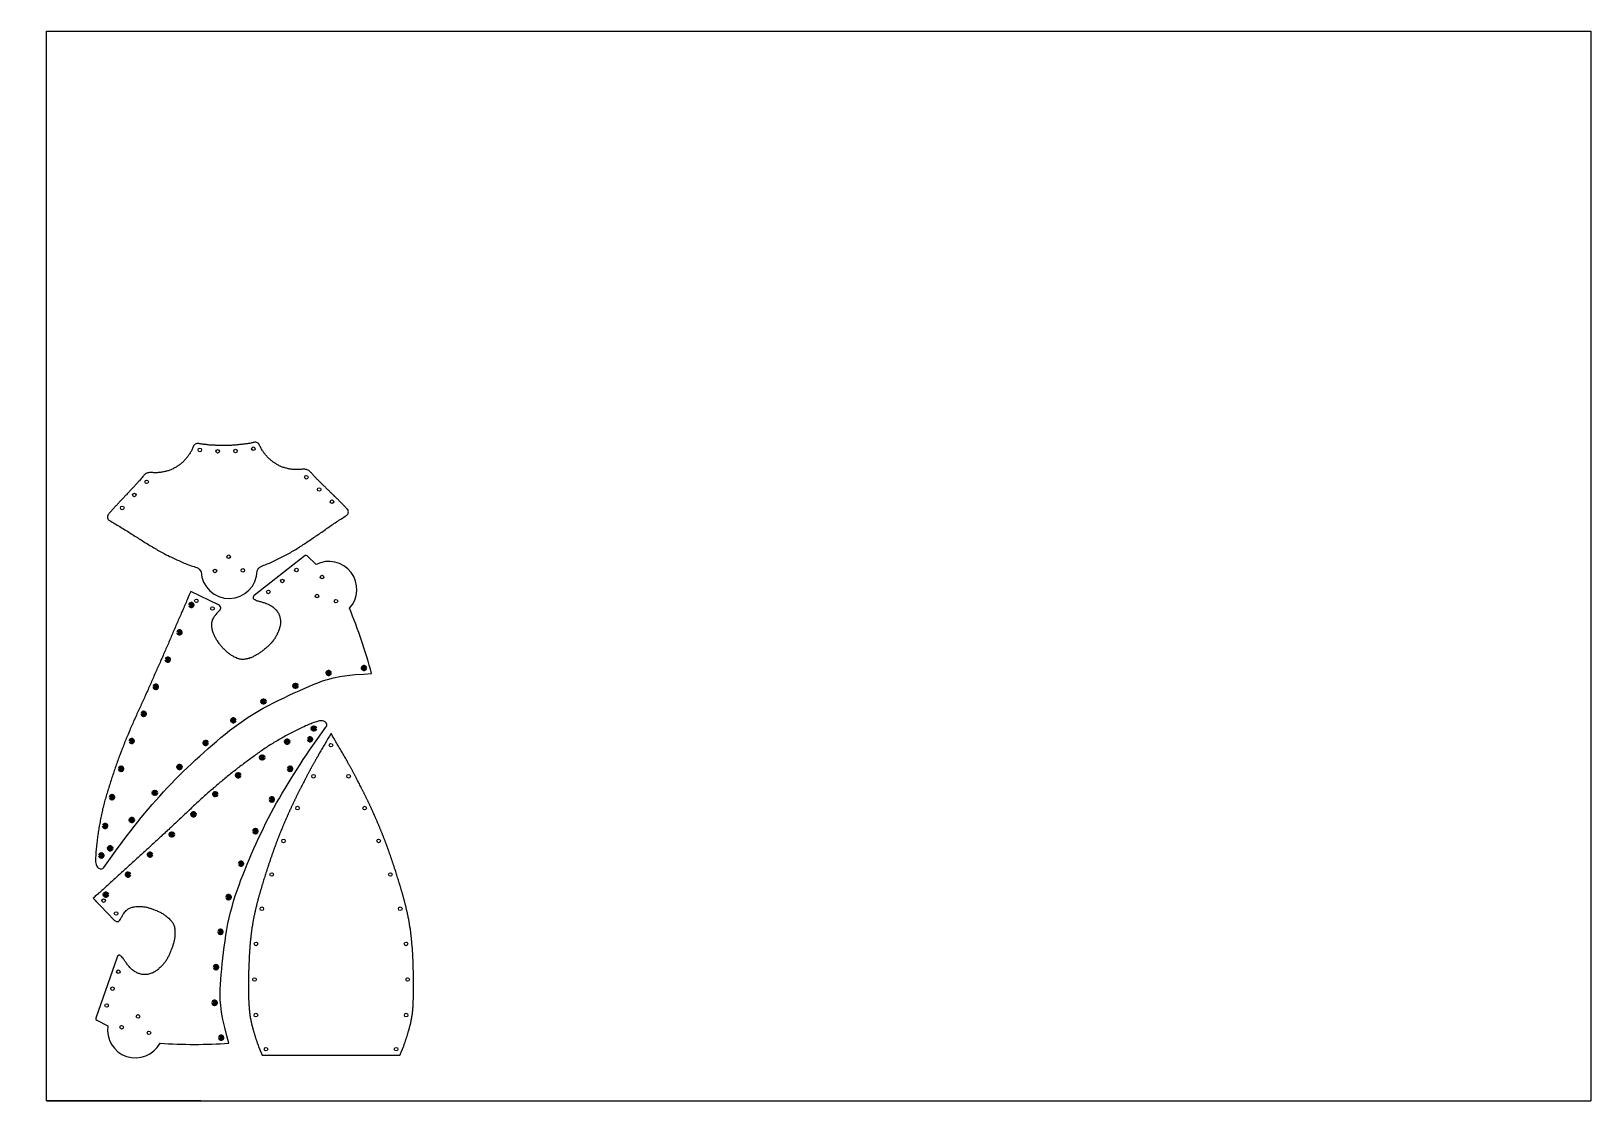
# Model space of a CAD drawing. Header units: millimetres. Extents: x -13 to 1300, y 0 to 900.
import ezdxf

# ---------------------------------------------------------------- set-up
doc = ezdxf.new("R2010")
doc.units = ezdxf.units.MM
doc.header["$MEASUREMENT"] = 0
doc.layers.add('Asphalt line', color=7, linetype='Continuous', lineweight=60)
doc.layers.add('Limits', color=82, linetype='Continuous')

# ---------------------------------------------------------------- blocks, each defined once
blk = doc.blocks.new('*U89')
at = {"layer": 'Asphalt line'}
blk.add_circle((0, 0), 1.5, dxfattribs=at)
blk = doc.blocks.new('*U90')
at = {"color": 0, "linetype": 'ByBlock', "lineweight": -2, "transparency": 16777216}
for p, rotation in [((18152.6, 16266.9), 125.0890754685372), ((18169.3, 16242), 122.4878010104123), ((18184.7, 16216.3), 119.3926457649304), ((18198.5, 16189.6), 115.3225944649334), ((18210.6, 16162.2), 112.3515465901946), ((18221.1, 16134.1), 107.4632557853854), ((18227.9, 16104.9), 99.52896095275729), ((18231.7, 16075.1), 95.27111535672375), ((18232.9, 16045.2), 85.59557755168287), ((18227.3, 16015.8), 75.27021403216519)]:
    blk.add_blockref('*U89', p, dxfattribs=dict(at, rotation=rotation))
blk = doc.blocks.new('*U91')
at = {"layer": 'Asphalt line'}
blk.add_circle((0, 0), 1.5, dxfattribs=at)
blk = doc.blocks.new('*U92')
at = {"color": 0, "linetype": 'ByBlock', "lineweight": -2, "transparency": 16777216}
for p, rotation in [((18152.6, 16266.9), 125.0890754685372), ((18169.3, 16242), 122.4878010104123), ((18184.7, 16216.3), 119.3926457649304), ((18198.5, 16189.6), 115.3225944649334), ((18210.6, 16162.2), 112.3515465901946), ((18221.1, 16134.1), 107.4632557853854), ((18227.9, 16104.9), 99.52896095275729), ((18231.7, 16075.1), 95.27111535672375), ((18232.9, 16045.2), 85.59557755168287), ((18227.3, 16015.8), 75.27021403216519)]:
    blk.add_blockref('*U91', p, dxfattribs=dict(at, rotation=rotation))
blk = doc.blocks.new('*U93')
at = {"layer": 'Asphalt line'}
blk.add_circle((10, 0), 1.5, dxfattribs=at)
blk = doc.blocks.new('*U94')
at = {"color": 0, "linetype": 'ByBlock', "lineweight": -2, "transparency": 16777216}
for p, rotation in [((18012.3, 16259.8), 30.74563605227971), ((18034.4, 16271.6), 25.65217659038145), ((17991.8, 16245.6), 36.53078466352862), ((17972, 16230.3), 39.4520793077395), ((17953, 16214), 41.98599230359968), ((17934.8, 16196.9), 43.37548425488295), ((17916.4, 16180), 42.52346272460711), ((17898, 16163.1), 42.27126068787618), ((17879.5, 16146.3), 42.45308691379032), ((17860.9, 16129.5), 42.04676851832901)]:
    blk.add_blockref('*U93', p, dxfattribs=dict(at, rotation=rotation))
blk = doc.blocks.new('*U95')
at = {"layer": 'Asphalt line'}
blk.add_circle((10, 0), 1.5, dxfattribs=at)
blk = doc.blocks.new('*U96')
at = {"color": 0, "linetype": 'ByBlock', "lineweight": -2, "transparency": 16777216}
for p, rotation in [((18012.3, 16259.8), 30.74563605227971), ((18034.4, 16271.6), 25.65217659038145), ((17991.8, 16245.6), 36.53078466352862), ((17972, 16230.3), 39.4520793077395), ((17953, 16214), 41.98599230359968), ((17934.8, 16196.9), 43.37548425488295), ((17916.4, 16180), 42.52346272460711), ((17898, 16163.1), 42.27126068787618), ((17879.5, 16146.3), 42.45308691379032), ((17860.9, 16129.5), 42.04676851832901)]:
    blk.add_blockref('*U95', p, dxfattribs=dict(at, rotation=rotation))

msp = doc.modelspace()

# ---------------------------------------------------------------- linework, layer by layer
for p, q in [((0, 0), (0, 900)), ((0, 900), (1300, 900)), ((1300, 900), (1300, 0)), ((39.2, 170.4), (42.7, 166.8)), ((181.5, 38.4), (187, 38.4)), ((0, 0), (1300, 0))]:
    msp.add_line(p, q)
for points in [[(177.4, 446), (178, 447.1), (178.7, 448.2), (179.6, 449.1), (180.7, 449.7), (181.8, 450.2), (183, 450.7), (184.1, 451.1), (185.3, 451.6), (186.5, 452), (187.7, 452.4), (188.8, 452.9), (189.9, 453.5), (191.1, 454), (192.2, 454.6), (193.3, 455.1), (194.4, 455.7), (195.5, 456.3), (196.7, 456.8), (197.8, 457.4), (198.9, 457.9), (200, 458.5), (201.1, 459.1), (202.3, 459.6), (203.4, 460.2), (204.5, 460.8), (205.6, 461.4), (206.6, 462.1), (207.7, 462.7), (208.8, 463.3), (209.9, 464), (210.9, 464.6), (212, 465.3), (213.1, 466), (214.1, 466.6), (215.2, 467.3), (216.2, 468), (217.3, 468.7), (218.3, 469.4), (219.3, 470.1), (220.4, 470.8), (221.4, 471.5), (222.5, 472.2), (223.5, 472.9), (224.5, 473.6), (225.6, 474.3), (226.6, 475), (227.6, 475.8), (228.6, 476.5), (229.7, 477.2), (230.7, 477.9), (231.7, 478.6), (232.8, 479.3), (233.8, 480), (234.8, 480.8), (235.8, 481.5), (236.9, 482.2), (237.9, 482.9), (238.9, 483.6), (240, 484.3), (241, 485), (242, 485.7), (243.1, 486.4), (244.1, 487.1), (245.2, 487.8), (246.2, 488.5), (247.3, 489.2), (248.3, 489.8), (249.4, 490.5), (250.4, 491.2), (251.5, 491.9), (252.5, 492.6), (253.1, 493), (253.6, 493.6), (253.9, 494.2), (254.1, 494.9), (254.2, 495.7), (254.1, 496.4), (253.9, 497.1), (253.4, 497.7), (252.9, 498.2), (252.4, 498.8), (251.9, 499.3), (251.4, 499.9), (250.9, 500.4), (250.4, 500.9), (249.9, 501.5), (249.3, 502), (248.8, 502.5), (248.3, 503), (247.8, 503.5), (247.3, 504.1), (246.7, 504.6), (246.2, 505.1), (245.7, 505.6), (245.2, 506.1), (244.7, 506.6), (244.1, 507.1), (243.6, 507.6), (243.1, 508.1), (242.6, 508.6), (242.1, 509.2), (241.5, 509.7), (241, 510.2), (240.5, 510.7), (240, 511.2), (239.5, 511.7), (238.9, 512.2), (238.4, 512.7), (237.9, 513.2), (237.4, 513.7), (236.8, 514.2), (236.3, 514.7), (235.8, 515.2), (235.3, 515.8), (234.8, 516.3), (234.2, 516.8), (233.7, 517.3), (233.2, 517.8), (232.7, 518.3), (232.2, 518.8), (231.6, 519.4), (231.1, 519.9), (230.6, 520.4), (230.1, 520.9), (229.5, 521.4), (229, 521.9), (228.5, 522.4), (228, 522.9), (227.5, 523.4), (226.9, 524), (226.4, 524.5), (225.9, 525), (225.4, 525.5), (224.9, 526.1), (224.4, 526.6), (223.9, 527.2), (223.5, 527.7), (223, 528.3), (222.5, 528.8), (221.9, 529.3), (221.4, 529.8), (220.8, 530.3), (220.2, 530.6), (219.5, 530.9), (218.8, 531.2), (218.1, 531.3), (217.4, 531.4), (216.6, 531.4), (215.9, 531.4), (215.2, 531.4), (214.4, 531.3), (213.7, 531.2), (213, 531.1), (212.2, 531.1), (211.5, 531.1), (210.8, 531.1), (210.1, 531.1), (209.3, 531.1), (208.6, 531.2), (207.9, 531.2), (207.1, 531.3), (206.4, 531.4), (205.7, 531.5), (204.9, 531.6), (204.2, 531.7), (203.5, 531.9), (202.8, 532), (202.1, 532.2), (201.4, 532.3), (200.7, 532.5), (200, 532.8), (199.3, 533), (198.6, 533.3), (197.9, 533.5), (197.2, 533.8), (196.6, 534.1), (195.9, 534.4), (195.2, 534.8), (194.6, 535.1), (193.9, 535.5), (193.3, 535.9), (192.7, 536.2), (192.1, 536.6), (191.5, 537.1), (190.9, 537.5), (190.3, 537.9), (189.7, 538.4), (189.1, 538.8), (188.6, 539.3), (188, 539.8), (187.5, 540.3), (187, 540.8), (186.4, 541.3), (185.9, 541.8), (185.5, 542.4), (185, 542.9), (184.5, 543.5), (184, 544.1), (183.6, 544.6), (183.1, 545.2), (182.7, 545.8), (182.3, 546.4), (181.9, 547), (181.5, 547.6), (181.1, 548.3), (180.8, 548.9), (180.4, 549.5), (180.1, 550.2), (179.7, 550.9), (179.4, 551.5), (179.1, 552.2), (178.7, 552.8), (178.2, 553.3), (177.6, 553.7), (176.9, 554), (176.2, 554.2), (175.4, 554.2), (174.7, 554), (174, 553.9), (173.3, 553.7), (172.6, 553.5), (171.9, 553.3), (171.1, 553.2), (170.4, 553.1), (169.7, 553), (169, 552.9), (168.2, 552.8), (167.5, 552.7), (166.8, 552.6), (166.1, 552.5), (165.4, 552.4), (164.6, 552.3), (163.9, 552.2), (163.2, 552.1), (162.4, 552.1), (161.7, 552), (161, 552), (160.3, 551.9), (159.5, 551.8), (158.8, 551.8), (158.1, 551.7), (157.3, 551.6), (156.6, 551.6), (155.9, 551.5), (155.1, 551.5), (154.4, 551.5), (153.7, 551.4), (153, 551.4), (152.2, 551.4), (151.5, 551.4), (150.8, 551.4), (150, 551.3), (149.3, 551.3), (148.6, 551.3), (147.8, 551.3), (147.1, 551.3), (146.4, 551.4), (145.6, 551.4), (144.9, 551.4), (144.2, 551.5), (143.4, 551.5), (142.7, 551.5), (142, 551.6), (141.3, 551.6), (140.5, 551.6), (139.8, 551.6), (139.1, 551.7), (138.3, 551.7), (137.6, 551.8), (136.9, 551.8), (136.1, 551.9), (135.4, 552), (134.7, 552.1), (134, 552.1), (133.2, 552.2), (132.5, 552.3), (131.8, 552.4), (131.1, 552.4), (130.3, 552.6), (129.6, 552.7), (128.9, 552.9), (128.2, 553), (127.5, 553.1), (126.7, 553.1), (126, 552.9), (125.3, 552.6), (124.8, 552.1), (124.3, 551.6), (123.9, 551), (123.6, 550.3), (123.3, 549.6), (123, 549), (122.7, 548.3), (122.4, 547.6), (122, 547), (121.7, 546.3), (121.3, 545.7), (120.9, 545.1), (120.5, 544.5), (120.1, 543.9), (119.7, 543.3), (119.3, 542.7), (118.9, 542.1), (118.4, 541.5), (118, 540.9), (117.5, 540.4), (117, 539.8), (116.5, 539.3), (116, 538.7), (115.5, 538.2), (115, 537.7), (114.4, 537.2), (113.9, 536.7), (113.3, 536.2), (112.8, 535.8), (112.2, 535.3), (111.6, 534.9), (111, 534.5), (110.4, 534.1), (109.8, 533.7), (109.1, 533.3), (108.5, 532.9), (107.9, 532.5), (107.2, 532.2), (106.6, 531.8), (105.9, 531.5), (105.2, 531.2), (104.6, 530.9), (103.9, 530.7), (103.2, 530.4), (102.5, 530.2), (101.8, 530), (101.1, 529.8), (100.4, 529.6), (99.7, 529.5), (98.9, 529.3), (98.2, 529.2), (97.5, 529), (96.8, 528.9), (96.1, 528.8), (95.3, 528.7), (94.6, 528.6), (93.9, 528.6), (93.1, 528.5), (92.4, 528.5), (91.7, 528.5), (90.9, 528.5), (90.2, 528.5), (89.5, 528.6), (88.8, 528.6), (88, 528.6), (87.3, 528.6), (86.6, 528.6), (85.8, 528.5), (85.1, 528.3), (84.4, 528), (83.8, 527.7), (83.2, 527.3), (82.6, 526.8), (82.1, 526.3), (81.6, 525.8), (81.1, 525.2), (80.6, 524.6), (80.2, 524.1), (79.7, 523.5), (79.2, 522.9), (78.8, 522.4), (78.3, 521.8), (77.8, 521.3), (77.3, 520.7), (76.8, 520.2), (76.3, 519.6), (75.8, 519.1), (75.3, 518.6), (74.8, 518), (74.3, 517.5), (73.8, 517), (73.3, 516.4), (72.8, 515.9), (72.3, 515.4), (71.8, 514.8), (71.3, 514.3), (70.8, 513.8), (70.3, 513.2), (69.8, 512.7), (69.3, 512.2), (68.8, 511.6), (68.3, 511.1), (67.8, 510.6), (67.3, 510), (66.8, 509.5), (66.3, 509), (65.8, 508.4), (65.3, 507.9), (64.8, 507.4), (64.3, 506.8), (63.8, 506.3), (63.3, 505.8), (62.8, 505.3), (62.3, 504.7), (61.8, 504.2), (61.3, 503.7), (60.8, 503.1), (60.3, 502.6), (59.9, 502.1), (59.4, 501.6), (58.9, 501), (58.4, 500.5), (57.9, 500), (57.4, 499.4), (56.9, 498.9), (56.4, 498.3), (55.9, 497.8), (55.4, 497.2), (54.9, 496.7), (54.4, 496.1), (53.9, 495.6), (53.4, 495), (52.9, 494.5), (52.4, 493.9), (52, 493.3), (51.6, 492.7), (51.4, 492), (51.3, 491.3), (51.4, 490.5), (51.6, 489.8), (52, 489.2), (52.5, 488.7), (53.1, 488.3), (54.2, 487.6), (55.3, 487), (56.3, 486.4), (57.4, 485.7), (58.5, 485.1), (59.6, 484.4), (60.6, 483.8), (61.7, 483.1), (62.8, 482.5), (63.8, 481.8), (64.9, 481.2), (66, 480.5), (67, 479.9), (68.1, 479.2), (69.2, 478.6), (70.2, 477.9), (71.3, 477.2), (72.3, 476.6), (73.4, 475.9), (74.4, 475.2), (75.5, 474.6), (76.5, 473.9), (77.6, 473.2), (78.7, 472.6), (79.7, 471.9), (80.8, 471.2), (81.8, 470.6), (82.9, 469.9), (83.9, 469.2), (85, 468.6), (86.1, 467.9), (87.1, 467.3), (88.2, 466.6), (89.3, 466), (90.3, 465.3), (91.4, 464.7), (92.5, 464.1), (93.6, 463.4), (94.7, 462.8), (95.7, 462.2), (96.8, 461.6), (97.9, 461), (99, 460.4), (100.1, 459.8), (101.2, 459.2), (102.4, 458.7), (103.5, 458.1), (104.6, 457.6), (105.7, 457.1), (106.9, 456.5), (108, 456), (109.2, 455.5), (110.3, 455), (111.4, 454.5), (112.6, 454), (113.7, 453.5), (114.9, 453), (116, 452.5), (117.1, 452), (118.3, 451.5), (119.5, 451), (120.6, 450.6), (121.8, 450.2), (123, 449.9), (124.2, 449.5), (125.4, 449), (126.5, 448.6), (127.7, 448.1), (128.6, 447.3), (129.4, 446.3), (130.1, 445.2, 0.968807), (177.4, 446)], [(255, 414.4, 0.840766), (226.9, 451.2), (219.5, 458.6, 0.377866), (217.8, 458.7), (174.8, 425.2), (174.2, 424.6), (173.9, 423.8), (173.9, 423.3), (174.1, 422.7), (174.6, 422.1), (175.3, 421.7), (175.9, 421.4), (176.7, 421.1), (177.4, 420.8), (178.1, 420.6), (178.8, 420.4), (179.6, 420.2), (180.2, 420.1), (180.9, 419.9), (181.6, 419.6), (182.3, 419.4), (183, 419.2), (183.7, 419), (184.4, 418.7), (185.1, 418.5), (185.5, 418.3), (186.5, 417.9), (187.1, 417.6), (187.8, 417.3), (188.5, 416.9), (189.1, 416.6), (189.7, 416.2), (190.6, 415.6), (190.9, 415.3), (191.5, 414.9), (192, 414.3), (192.5, 413.8), (193, 413.3), (193.5, 412.7), (193.8, 412.3), (194.4, 411.5), (194.8, 410.9), (195.2, 410.2), (195.5, 409.6), (195.8, 408.9), (196.1, 408.2), (196.4, 407.5), (196.5, 406.8), (196.7, 406.1), (196.8, 405.4), (196.9, 404.6), (197, 403.9), (197, 403.2), (197, 402.1), (196.9, 401.7), (196.9, 400.9), (196.8, 400.2), (196.6, 399.5), (196.5, 398.8), (196.3, 398), (196.1, 397.3), (196, 396.8), (195.6, 395.9), (195.4, 395.3), (195.1, 394.6), (194.7, 393.9), (194.5, 393.5), (194.1, 392.6), (193.8, 391.9), (193.4, 391.3), (193.1, 390.6), (192.7, 390), (192.3, 389.4), (191.9, 388.7), (191.5, 388.1), (191.1, 387.5), (190.5, 386.8), (190.2, 386.4), (189.7, 385.8), (189.2, 385.2), (188.7, 384.7), (188.2, 384.2), (187.7, 383.7), (187.1, 383.1), (186.6, 382.6), (186.1, 382.1), (185.5, 381.7), (184.9, 381.2), (184.4, 380.7), (183.6, 380), (183.2, 379.7), (182.7, 379.3), (182.1, 378.8), (181.5, 378.4), (180.9, 377.9), (180.3, 377.5), (179.7, 377), (179.1, 376.6), (178.5, 376.2), (177.9, 375.8), (177.3, 375.4), (176.9, 375.2), (176, 374.7), (175.4, 374.3), (174.7, 374), (174, 373.7), (173.4, 373.4), (172.7, 373.1), (172, 372.8), (171.3, 372.6), (170.6, 372.3), (169.9, 372.1), (169.2, 371.9), (168.4, 371.8), (167.8, 371.7), (167, 371.5), (166.2, 371.4), (165.5, 371.4), (164.8, 371.4), (164.1, 371.4), (163.3, 371.5), (162.6, 371.6), (161.9, 371.8), (161.2, 372.1), (160.5, 372.3), (159.8, 372.6), (159.1, 372.9), (158.2, 373.4), (157.8, 373.6), (157.1, 374), (156.5, 374.4), (155.9, 374.8), (155.3, 375.2), (154.7, 375.6), (154.1, 376), (153.5, 376.5), (152.9, 376.9), (152.5, 377.3), (151.8, 377.9), (151.2, 378.4), (150.7, 378.9), (150.1, 379.4), (149.6, 379.9), (149.1, 380.4), (148.6, 381), (148.3, 381.3), (147.6, 382.1), (147.1, 382.6), (146.7, 383.2), (146.2, 383.8), (145.7, 384.3), (145.3, 384.9), (144.9, 385.5), (144.4, 386.1), (143.9, 386.9), (143.6, 387.3), (143.2, 388), (142.8, 388.6), (142.5, 389.2), (142.1, 389.9), (141.8, 390.6), (141.5, 391.2), (141.1, 392), (140.9, 392.6), (140.6, 393.3), (140.4, 393.9), (140.1, 394.6), (139.9, 395.4), (139.7, 396.1), (139.6, 396.8), (139.4, 397.6), (139.3, 398.2), (139.2, 399), (139.1, 399.7), (139.1, 400.5), (139.1, 401.2), (139.2, 401.9), (139.3, 402.7), (139.5, 403.4), (139.7, 404.1), (139.9, 404.8), (140.2, 405.5), (140.7, 406.3), (140.9, 406.8), (141.3, 407.4), (141.7, 408), (142.2, 408.6), (142.6, 409.2), (143, 409.6), (143.6, 410.3), (144.1, 410.8), (144.6, 411.4), (145.1, 411.9), (145.5, 412.4), (146.1, 413), (146.6, 413.9), (146.7, 414.4), (146.7, 414.9), (146.4, 415.7), (146, 416.4), (145.6, 416.8), (144.8, 417.3), (121.4, 428.5), (120.9, 427.4), (120.4, 426.2), (119.9, 425.1), (119.4, 423.9), (118.9, 422.8), (118.5, 421.6), (118, 420.5), (117.5, 419.3), (117, 418.2), (116.5, 417), (116, 415.9), (115.5, 414.7), (115, 413.6), (114.5, 412.4), (114, 411.3), (113.5, 410.1), (113, 409), (112.5, 407.8), (112, 406.7), (111.5, 405.5), (111, 404.4), (110.5, 403.3), (110, 402.1), (109.5, 401), (109, 399.8), (108.5, 398.7), (108, 397.5), (107.5, 396.4), (107, 395.2), (106.5, 394.1), (106, 392.9), (105.5, 391.8), (105, 390.6), (104.6, 389.5), (104.1, 388.3), (103.6, 387.2), (103.1, 386), (102.6, 384.9), (102.1, 383.8), (101.6, 382.6), (101.1, 381.5), (100.6, 380.3), (100.1, 379.2), (99.6, 378), (99.1, 376.9), (98.6, 375.7), (98.1, 374.6), (97.6, 373.4), (97.1, 372.3), (96.6, 371.2), (96.1, 370), (95.6, 368.9), (95.1, 367.7), (94.6, 366.6), (94.1, 365.4), (93.6, 364.3), (93, 363.1), (92.5, 362), (92, 360.9), (91.5, 359.7), (91, 358.6), (90.5, 357.4), (90, 356.3), (89.5, 355.1), (89, 354), (88.5, 352.8), (88, 351.7), (87.5, 350.6), (87, 349.4), (86.5, 348.3), (86, 347.1), (85.5, 346), (85, 344.8), (84.5, 343.7), (84, 342.6), (83.5, 341.4), (82.9, 340.3), (82.4, 339.1), (81.9, 338), (81.4, 336.9), (80.9, 335.7), (80.3, 334.6), (79.8, 333.5), (79.3, 332.3), (78.8, 331.2), (78.3, 330.1), (77.7, 328.9), (77.2, 327.8), (76.7, 326.7), (76.2, 325.5), (75.7, 324.4), (75.1, 323.2), (74.6, 322.1), (74.1, 321), (73.6, 319.8), (73.1, 318.7), (72.6, 317.5), (72.1, 316.4), (71.6, 315.2), (71.1, 314.1), (70.6, 312.9), (70.1, 311.8), (69.6, 310.6), (69.2, 309.5), (68.7, 308.3), (68.2, 307.2), (67.7, 306), (67.2, 304.9), (66.7, 303.7), (66.3, 302.6), (65.8, 301.4), (65.4, 300.2), (64.9, 299.1), (64.5, 297.9), (64, 296.7), (63.5, 295.6), (63.1, 294.4), (62.7, 293.2), (62.2, 292.1), (61.8, 290.9), (61.3, 289.7), (60.9, 288.6), (60.5, 287.4), (60, 286.2), (59.6, 285), (59.2, 283.9), (58.8, 282.7), (58.4, 281.5), (57.9, 280.3), (57.5, 279.1), (57.1, 278), (56.7, 276.8), (56.3, 275.6), (55.9, 274.4), (55.5, 273.2), (55.1, 272), (54.8, 270.8), (54.4, 269.7), (54, 268.5), (53.7, 267.3), (53.3, 266.1), (52.9, 264.9), (52.5, 263.7), (52.1, 262.5), (51.7, 261.3), (51.3, 260.1), (51, 258.9), (50.6, 257.7), (50.3, 256.5), (49.9, 255.3), (49.6, 254.1), (49.2, 252.9), (48.9, 251.7), (48.6, 250.5), (48.3, 249.3), (47.9, 248.1), (47.6, 246.9), (47.3, 245.7), (47.1, 244.5), (46.8, 243.2), (46.5, 242), (46.3, 240.8), (46, 239.6), (45.8, 238.3), (45.5, 237.1), (45.3, 235.9), (45.1, 234.7), (44.9, 233.4), (44.6, 232.2), (44.4, 231), (44.2, 229.7), (44, 228.5), (43.8, 227.3), (43.6, 226), (43.4, 224.8), (43.2, 223.6), (43, 222.3), (42.9, 221.1), (42.7, 219.9), (42.6, 218.6), (42.4, 217.4), (42.3, 216.1), (42.1, 214.9), (42, 213.6), (41.9, 212.4), (41.8, 211.2), (41.7, 209.9), (41.6, 208.7), (41.5, 207.4), (41.5, 206.2), (41.4, 204.9), (41.4, 203.7), (41.4, 202.4), (41.4, 201.2), (41.6, 199.9), (41.9, 198.7), (42.3, 197.5), (42.9, 196.5), (43.9, 195.7), (45.1, 195.1), (46.3, 195.1), (47.5, 195.5), (48.3, 196.4), (51.1, 200.3), (53.8, 204.2), (56.6, 208.1), (59.4, 211.9), (62.2, 215.7), (65.1, 219.6), (68, 223.3), (70.9, 227.1), (73.9, 230.8), (76.8, 234.6), (79.8, 238.3), (82.9, 241.9), (85.9, 245.6), (89, 249.2), (92.1, 252.8), (95.3, 256.4), (98.5, 259.9), (101.7, 263.4), (105, 266.8), (108.3, 270.3), (111.7, 273.6), (115.1, 277), (118.5, 280.3), (122, 283.5), (125.5, 286.8), (129, 290), (132.5, 293.2), (136.1, 296.3), (139.7, 299.5), (143.3, 302.5), (146.9, 305.6), (150.5, 308.6), (154.2, 311.6), (158, 314.5), (161.9, 317.3), (165.8, 320), (169.8, 322.7), (174, 325.3), (178.2, 327.9), (182.5, 330.3), (186.9, 332.7), (191.2, 334.9), (195.6, 337.1), (200, 339.2), (204.3, 341.3), (208.6, 343.2), (212.8, 345.1), (216.9, 346.9), (220.8, 348.6), (224.6, 350.3), (228.5, 351.8), (232.4, 353.3), (236.7, 354.6), (241.5, 355.8), (246.9, 356.9), (253.1, 357.8), (260, 358.6), (267.1, 359.1), (273.7, 359.6, 0.031706), (255, 414.4)], [(95.6, 48.4, 0.031706), (153.6, 48.4), (151.8, 54.8), (150.1, 61.7), (148.6, 68.5), (147.4, 74.7), (146.7, 80.1), (146.3, 85), (146.2, 89.5), (146.3, 93.8), (146.5, 97.9), (146.8, 102), (147.2, 106.3), (147.6, 110.8), (148, 115.3), (148.5, 120), (149, 124.8), (149.6, 129.6), (150.3, 134.4), (151, 139.3), (151.9, 144.2), (152.8, 149.1), (153.8, 153.9), (154.9, 158.6), (156.2, 163.3), (157.5, 167.9), (158.9, 172.5), (160.5, 177), (162.1, 181.5), (163.7, 185.9), (165.5, 190.3), (167.2, 194.7), (169, 199.1), (170.9, 203.5), (172.7, 207.9), (174.6, 212.2), (176.6, 216.6), (178.6, 220.9), (180.6, 225.2), (182.6, 229.5), (184.8, 233.8), (186.9, 238), (189.1, 242.2), (191.4, 246.4), (193.7, 250.6), (196.1, 254.7), (198.4, 258.8), (200.9, 262.9), (203.4, 267), (205.9, 271.1), (208.4, 275.1), (210.9, 279.1), (213.5, 283.1), (216.2, 287.1), (218.8, 291), (221.5, 295), (224.2, 298.9), (226.9, 302.8), (229.7, 306.7), (232.5, 310.5), (235.3, 314.4), (235.9, 315.5), (235.9, 316.7), (235.5, 317.9), (234.5, 318.8), (233.5, 319.5), (232.3, 319.7), (231, 319.8), (229.8, 319.6), (228.6, 319.4), (227.4, 319), (226.2, 318.6), (225, 318.2), (223.8, 317.7), (222.7, 317.3), (221.5, 316.8), (220.4, 316.3), (219.2, 315.9), (218.1, 315.4), (216.9, 314.8), (215.8, 314.3), (214.7, 313.8), (213.5, 313.2), (212.4, 312.7), (211.3, 312.1), (210.2, 311.6), (209.1, 311), (207.9, 310.5), (206.8, 309.9), (205.7, 309.3), (204.6, 308.8), (203.5, 308.2), (202.4, 307.6), (201.3, 307), (200.2, 306.3), (199.1, 305.7), (198.1, 305.1), (197, 304.5), (195.9, 303.9), (194.8, 303.3), (193.7, 302.7), (192.6, 302), (191.5, 301.4), (190.5, 300.7), (189.4, 300.1), (188.3, 299.4), (187.3, 298.8), (186.2, 298.1), (185.2, 297.4), (184.2, 296.7), (183.1, 296), (182.1, 295.3), (181.1, 294.6), (180, 293.9), (179, 293.2), (178, 292.4), (177, 291.7), (176, 291), (175, 290.2), (174, 289.5), (173, 288.7), (172, 288), (171, 287.2), (170, 286.5), (168.9, 285.8), (167.9, 285), (166.9, 284.3), (165.9, 283.6), (164.9, 282.8), (163.9, 282), (162.9, 281.3), (161.9, 280.5), (160.9, 279.8), (160, 279), (159, 278.2), (158, 277.5), (157, 276.7), (156, 275.9), (155, 275.1), (154.1, 274.4), (153.1, 273.6), (152.1, 272.8), (151.2, 272), (150.2, 271.2), (149.2, 270.4), (148.3, 269.6), (147.3, 268.8), (146.3, 268), (145.4, 267.2), (144.4, 266.4), (143.5, 265.6), (142.5, 264.8), (141.6, 264), (140.6, 263.2), (139.7, 262.3), (138.7, 261.5), (137.8, 260.7), (136.9, 259.9), (135.9, 259), (135, 258.2), (134.1, 257.4), (133.1, 256.5), (132.2, 255.7), (131.3, 254.9), (130.3, 254), (129.4, 253.2), (128.5, 252.4), (127.6, 251.5), (126.6, 250.7), (125.7, 249.8), (124.8, 249), (123.9, 248.1), (123, 247.3), (122.1, 246.4), (121.2, 245.5), (120.3, 244.7), (119.4, 243.8), (118.4, 243), (117.5, 242.1), (116.6, 241.2), (115.7, 240.4), (114.8, 239.5), (113.9, 238.7), (113, 237.8), (112.1, 236.9), (111.2, 236.1), (110.3, 235.2), (109.4, 234.4), (108.5, 233.5), (107.5, 232.7), (106.6, 231.8), (105.7, 231), (104.8, 230.1), (103.9, 229.3), (103, 228.4), (102, 227.6), (101.1, 226.7), (100.2, 225.9), (99.3, 225), (98.3, 224.2), (97.4, 223.4), (96.5, 222.5), (95.6, 221.7), (94.7, 220.8), (93.7, 220), (92.8, 219.1), (91.9, 218.3), (91, 217.4), (90.1, 216.6), (89.1, 215.7), (88.2, 214.9), (87.3, 214.1), (86.4, 213.2), (85.5, 212.4), (84.5, 211.5), (83.6, 210.7), (82.7, 209.8), (81.8, 209), (80.8, 208.1), (79.9, 207.3), (79, 206.5), (78.1, 205.6), (77.2, 204.8), (76.2, 203.9), (75.3, 203.1), (74.4, 202.3), (73.5, 201.4), (72.5, 200.6), (71.6, 199.7), (70.7, 198.9), (69.7, 198.1), (68.8, 197.2), (67.9, 196.4), (67, 195.5), (66, 194.7), (65.1, 193.9), (64.2, 193), (63.3, 192.2), (62.3, 191.3), (61.4, 190.5), (60.5, 189.7), (59.6, 188.8), (58.6, 188), (57.7, 187.1), (56.8, 186.3), (55.9, 185.4), (55, 184.6), (54, 183.8), (53.1, 182.9), (52.2, 182.1), (51.3, 181.2), (50.3, 180.4), (49.4, 179.6), (48.5, 178.7), (47.6, 177.9), (46.6, 177), (45.7, 176.2), (44.8, 175.4), (43.8, 174.6), (42.9, 173.7), (42, 172.9), (41, 172.1), (40.1, 171.2), (39.2, 170.4), (57.3, 151.8), (58, 151.3), (58.6, 151), (59.4, 150.8), (60.2, 150.8), (60.7, 151), (61.1, 151.3), (61.8, 152), (62.2, 152.7), (62.5, 153.3), (62.9, 154), (63.2, 154.6), (63.6, 155.2), (64, 156), (64.3, 156.5), (64.7, 157.1), (65.1, 157.7), (65.6, 158.3), (66, 158.9), (66.4, 159.3), (67.1, 160), (67.6, 160.5), (68.2, 160.9), (68.8, 161.4), (69.4, 161.8), (70.1, 162.1), (70.7, 162.4), (71.4, 162.7), (72.1, 162.9), (72.9, 163), (73.6, 163.2), (74.2, 163.3), (75.1, 163.4), (75.8, 163.5), (76.5, 163.5), (77.3, 163.5), (78, 163.6), (78.7, 163.5), (79.5, 163.5), (80.1, 163.5), (80.9, 163.4), (81.7, 163.3), (82.4, 163.2), (83.1, 163.1), (83.9, 162.9), (84.6, 162.8), (85.3, 162.6), (85.8, 162.5), (86.7, 162.2), (87.4, 162), (88.1, 161.8), (88.8, 161.6), (89.5, 161.3), (90.2, 161.1), (90.9, 160.8), (91.6, 160.5), (92.6, 160.1), (93, 160), (93.6, 159.6), (94.3, 159.3), (94.9, 159), (95.6, 158.7), (96.3, 158.3), (96.9, 157.9), (97.7, 157.5), (98.1, 157.2), (98.8, 156.8), (99.4, 156.4), (100, 156), (100.6, 155.5), (101.2, 155.1), (101.7, 154.6), (102.3, 154.1), (102.9, 153.6), (103.2, 153.3), (103.9, 152.6), (104.5, 152.1), (105, 151.5), (105.4, 150.9), (105.9, 150.3), (106.3, 149.7), (106.7, 149.1), (107, 148.3), (107.3, 147.8), (107.5, 147.1), (107.7, 146.3), (107.8, 145.6), (108, 144.7), (108, 144.2), (108.1, 143.4), (108.2, 142.7), (108.2, 141.9), (108.2, 141.2), (108.2, 140.5), (108.2, 139.7), (108.1, 139), (108.1, 138.2), (108, 137.5), (107.9, 136.8), (107.8, 136), (107.6, 135), (107.5, 134.6), (107.3, 133.9), (107.1, 133.2), (106.9, 132.5), (106.7, 131.7), (106.5, 131), (106.3, 130.3), (106, 129.6), (105.8, 129), (105.5, 128.3), (105.3, 127.6), (105.1, 127.2), (104.7, 126.2), (104.5, 125.5), (104.2, 124.8), (103.9, 124.1), (103.6, 123.4), (103.3, 122.8), (103, 122.1), (102.7, 121.4), (102.3, 120.8), (102, 120.1), (101.6, 119.5), (101.3, 118.9), (100.9, 118.4), (100.4, 117.6), (100, 117), (99.6, 116.5), (99.1, 115.9), (98.6, 115.3), (98.1, 114.8), (97.6, 114.2), (97.1, 113.7), (96.6, 113.1), (95.9, 112.4), (95.6, 112.1), (95, 111.6), (94.5, 111.1), (93.9, 110.6), (93.2, 110), (92.8, 109.7), (92.2, 109.3), (91.6, 108.9), (90.9, 108.5), (90.3, 108.2), (89.6, 107.8), (88.9, 107.5), (88.5, 107.4), (87.5, 107), (86.8, 106.8), (86.1, 106.6), (85.4, 106.4), (84.7, 106.3), (83.9, 106.2), (83.2, 106.2), (82.5, 106.2), (81.7, 106.2), (81, 106.3), (80.3, 106.4), (79.5, 106.6), (78.8, 106.8), (77.9, 107), (77.4, 107.2), (76.7, 107.5), (76, 107.8), (75.4, 108.1), (74.7, 108.4), (74.1, 108.8), (73.7, 109), (72.9, 109.7), (72.3, 110.1), (71.8, 110.6), (71.2, 111.1), (70.7, 111.7), (70.2, 112.2), (69.5, 113), (69.2, 113.3), (68.8, 113.9), (68.3, 114.5), (67.8, 115.1), (67.4, 115.7), (67, 116.3), (66.6, 116.9), (66.1, 117.5), (65.8, 118), (65.3, 118.7), (64.9, 119.3), (64.5, 119.9), (64, 120.4), (63.5, 121.1), (63, 121.6), (62.4, 122.1), (61.7, 122.4), (61, 122.4), (60.6, 122.2), (59.9, 121.6), (59.5, 120.9), (41.7, 69.4, 0.377866), (42.3, 67.8), (51.7, 63.2, 0.840766), (95.6, 48.4)], [(239.8, 308.7, 0.471642), (239.3, 308.7), (238.2, 306.8), (237.1, 305), (236, 303.1), (235.4, 302.1), (234.9, 301.2), (234.3, 300.2), (233.8, 299.3), (233.2, 298.3), (232.7, 297.4), (232.1, 296.5), (231.5, 295.5), (231, 294.6), (230.4, 293.6), (229.9, 292.7), (229.4, 291.7), (228.8, 290.8), (228.3, 289.8), (227.7, 288.9), (227.2, 287.9), (226.9, 287.4), (226.6, 287), (226.4, 286.5), (226.1, 286), (225.8, 285.5), (225.6, 285), (225.3, 284.6), (225, 284.1), (224.8, 283.6), (224.5, 283.1), (224.2, 282.7), (224, 282.2), (223.7, 281.7), (223.4, 281.2), (223.2, 280.7), (222.9, 280.2), (222.7, 279.8), (222.4, 279.3), (222.1, 278.8), (221.9, 278.3), (221.6, 277.8), (221.4, 277.4), (221.1, 276.9), (220.8, 276.4), (220.6, 275.9), (220.3, 275.4), (220.1, 274.9), (219.8, 274.5), (219.5, 274), (219.3, 273.5), (219, 273), (218.8, 272.5), (218.5, 272), (218.3, 271.6), (218, 271.1), (217.8, 270.6), (217.5, 270.1), (217.3, 269.6), (216.8, 268.6), (216.3, 267.7), (215.7, 266.7), (215.2, 265.7), (214.8, 264.7), (214.3, 263.8), (213.8, 262.8), (213.5, 262.3), (213.3, 261.8), (213, 261.3), (212.8, 260.8), (212.5, 260.3), (212.3, 259.8), (212, 259.3), (211.8, 258.9), (211.6, 258.4), (211.3, 257.9), (211.1, 257.4), (210.8, 256.9), (210.6, 256.4), (210.3, 255.9), (210.1, 255.4), (209.9, 254.9), (209.6, 254.4), (209.4, 253.9), (209.1, 253.4), (208.9, 252.9), (208.7, 252.5), (208.4, 252), (208.2, 251.5), (208, 251), (207.7, 250.5), (207.5, 250), (207.3, 249.5), (207, 249), (206.8, 248.5), (206.6, 248), (206.3, 247.5), (206.1, 247), (205.9, 246.5), (205.6, 246), (205.4, 245.5), (205.2, 245), (204.9, 244.5), (204.7, 244), (204.5, 243.5), (204.3, 243), (204, 242.5), (203.8, 242), (203.6, 241.5), (203.4, 241), (203.1, 240.5), (202.9, 240), (202.7, 239.5), (202.5, 239), (202.2, 238.5), (202, 238), (201.8, 237.5), (201.6, 237), (201.4, 236.5), (201.1, 236), (200.9, 235.5), (200.7, 235), (200.5, 234.5), (200.3, 234), (200.1, 233.5), (199.9, 233), (199.6, 232.5), (199.4, 232), (199.2, 231.5), (199, 231), (198.8, 230.5), (198.6, 230), (198.4, 229.5), (198.2, 228.9), (198, 228.4), (197.7, 227.9), (197.5, 227.4), (197.3, 226.9), (197.1, 226.4), (196.9, 225.9), (196.7, 225.4), (196.5, 224.9), (196.3, 224.4), (196.1, 223.9), (195.9, 223.4), (195.7, 222.8), (195.5, 222.3), (195.3, 221.8), (195.1, 221.3), (194.9, 220.8), (194.7, 220.3), (194.5, 219.8), (194.3, 219.3), (194.1, 218.8), (193.9, 218.3), (193.7, 217.7), (193.5, 217.2), (193.4, 216.7), (193.2, 216.2), (193, 215.7), (192.8, 215.2), (192.6, 214.7), (192.4, 214.1), (192.2, 213.6), (192, 213.1), (191.8, 212.6), (191.7, 212.1), (191.5, 211.6), (191.3, 211.1), (191.1, 210.5), (190.9, 210), (190.7, 209.5), (190.5, 209), (190.4, 208.5), (190.2, 208), (190, 207.4), (189.8, 206.9), (189.6, 206.4), (189.5, 205.9), (189.3, 205.4), (189.1, 204.9), (188.9, 204.3), (188.7, 203.8), (188.6, 203.3), (188.4, 202.8), (188.2, 202.3), (188, 201.7), (187.9, 201.2), (187.7, 200.7), (187.5, 200.2), (187.3, 199.7), (187.2, 199.1), (187, 198.6), (186.8, 198.1), (186.6, 197.6), (186.5, 197.1), (186.3, 196.5), (186.1, 196), (186, 195.5), (185.8, 195), (185.6, 194.5), (185.4, 193.9), (185.1, 192.9), (184.8, 191.8), (184.4, 190.8), (184.1, 189.8), (183.8, 188.7), (183.5, 187.7), (183.1, 186.6), (182.8, 185.6), (182.5, 184.5), (182.2, 183.5), (182, 182.9), (181.8, 182.4), (181.7, 181.9), (181.5, 181.4), (181.4, 180.8), (181.2, 180.3), (181, 179.8), (180.9, 179.3), (180.7, 178.7), (180.6, 178.2), (180.4, 177.7), (180.3, 177.2), (180.1, 176.6), (180, 176.1), (179.8, 175.6), (179.7, 175), (179.5, 174.5), (179.4, 174), (179.2, 173.5), (179.1, 172.9), (178.9, 172.4), (178.8, 171.9), (178.6, 171.4), (178.5, 170.8), (178.3, 170.3), (178.2, 169.8), (178, 169.2), (177.9, 168.7), (177.8, 168.2), (177.6, 167.6), (177.5, 167.1), (177.4, 166.6), (177.2, 166), (177.1, 165.5), (176.9, 165), (176.8, 164.5), (176.7, 163.9), (176.6, 163.4), (176.4, 162.9), (176.3, 162.3), (176.2, 161.8), (176, 161.3), (175.9, 160.7), (175.8, 160.2), (175.7, 159.7), (175.6, 159.1), (175.4, 158.6), (175.3, 158.1), (175.2, 157.5), (175.1, 157), (175, 156.4), (174.9, 155.9), (174.7, 155.4), (174.6, 154.8), (174.5, 154.3), (174.4, 153.8), (174.3, 153.2), (174.2, 152.7), (174.1, 152.2), (174, 151.6), (173.9, 151.1), (173.8, 150.5), (173.7, 150), (173.6, 149.5), (173.5, 148.9), (173.4, 148.4), (173.4, 147.8), (173.3, 147.3), (173.2, 146.8), (173.1, 146.2), (173, 145.7), (172.9, 145.1), (172.8, 144.6), (172.8, 144.1), (172.7, 143.5), (172.6, 143), (172.5, 142.4), (172.5, 141.9), (172.4, 141.3), (172.3, 140.8), (172.3, 140.3), (172.2, 139.7), (172.1, 139.2), (172.1, 138.6), (172, 138.1), (171.9, 137.5), (171.9, 137), (171.8, 136.4), (171.8, 135.9), (171.7, 135.3), (171.7, 134.8), (171.6, 134.3), (171.5, 133.7), (171.5, 133.2), (171.4, 132.6), (171.4, 132.1), (171.4, 131.5), (171.3, 131), (171.3, 130.4), (171.2, 129.9), (171.2, 129.3), (171.1, 128.8), (171.1, 128.2), (171.1, 127.7), (171, 127.1), (171, 126.6), (170.9, 126.1), (170.9, 125.5), (170.9, 125), (170.8, 124.4), (170.8, 123.9), (170.8, 123.3), (170.7, 122.8), (170.7, 122.2), (170.7, 121.7), (170.7, 121.1), (170.6, 120.6), (170.6, 120), (170.6, 119.5), (170.5, 118.9), (170.5, 118.4), (170.5, 117.8), (170.5, 117.3), (170.5, 116.7), (170.4, 116.2), (170.4, 115.6), (170.4, 115.1), (170.4, 114.5), (170.4, 114), (170.3, 113.4), (170.3, 112.9), (170.3, 112.4), (170.3, 111.8), (170.3, 111.3), (170.3, 110.7), (170.3, 110.2), (170.2, 109.6), (170.2, 109.1), (170.2, 108.5), (170.2, 108), (170.2, 107.4), (170.2, 106.9), (170.2, 106.3), (170.2, 105.8), (170.2, 105.2), (170.2, 104.7), (170.2, 104.1), (170.2, 103.6), (170.1, 103), (170.1, 102.5), (170.1, 101.9), (170.1, 101.4), (170.1, 100.9), (170.1, 100.3), (170.1, 99.8), (170.1, 99.2), (170.1, 98.7), (170.1, 98.1), (170.1, 97), (170.1, 95.9), (170.1, 94.8), (170.1, 93.7), (170.1, 92.6), (170.1, 91.5), (170.2, 90.4), (170.2, 89.9), (170.2, 89.3), (170.2, 88.8), (170.2, 88.2), (170.2, 87.7), (170.2, 87.1), (170.2, 86.6), (170.2, 86), (170.2, 85.5), (170.2, 84.9), (170.3, 84.4), (170.3, 83.9), (170.3, 83.3), (170.3, 82.8), (170.3, 82.5), (170.3, 82.2), (170.4, 81.9), (170.4, 81.7), (170.4, 81.4), (170.4, 81.1), (170.4, 80.8), (170.4, 80.6), (170.4, 80.3), (170.5, 80), (170.5, 79.7), (170.5, 79.5), (170.5, 79.2), (170.5, 78.9), (170.5, 78.6), (170.6, 78.4), (170.6, 78.1), (170.6, 77.8), (170.6, 77.6), (170.7, 77.3), (170.7, 77), (170.7, 76.7), (170.7, 76.5), (170.8, 76.2), (170.8, 75.9), (170.8, 75.6), (170.8, 75.4), (170.9, 75.1), (170.9, 74.8), (170.9, 74.6), (171, 74.3), (171, 74), (171, 73.7), (171.1, 73.5), (171.1, 73.2), (171.1, 72.9), (171.2, 72.7), (171.2, 72.4), (171.2, 72.1), (171.3, 71.8), (171.3, 71.6), (171.4, 71.3), (171.4, 71), (171.5, 70.8), (171.5, 70.5), (171.5, 70.2), (171.6, 70), (171.6, 69.7), (171.7, 69.4), (171.7, 69.1), (171.8, 68.9), (171.8, 68.6), (171.9, 68.3), (171.9, 68.1), (172, 67.8), (172.1, 67.5), (172.1, 67.3), (172.2, 67), (172.2, 66.7), (172.3, 66.5), (172.3, 66.2), (172.4, 65.9), (172.5, 65.7), (172.5, 65.4), (172.6, 65.1), (172.7, 64.9), (172.7, 64.6), (172.8, 64.3), (172.8, 64.1), (172.9, 63.8), (173, 63.5), (173, 63.3), (173.1, 63), (173.2, 62.7), (173.2, 62.5), (173.3, 62.2), (173.4, 61.9), (173.5, 61.7), (173.5, 61.4), (173.6, 61.1), (173.7, 60.9), (173.7, 60.6), (173.8, 60.3), (173.9, 60.1), (174, 59.8), (174, 59.5), (174.1, 59.3), (174.2, 59), (174.3, 58.8), (174.3, 58.5), (174.5, 58), (174.6, 57.4), (174.8, 56.9), (175, 56.4), (175.1, 55.9), (175.3, 55.3), (175.5, 54.8), (175.6, 54.3), (175.8, 53.8), (176, 53.3), (176.1, 52.7), (176.3, 52.2), (176.5, 51.7), (176.6, 51.2), (176.8, 50.7), (177, 50.1), (177.2, 49.6), (177.3, 49.1), (177.5, 48.6), (177.7, 48.1), (177.9, 47.5), (178.1, 47), (178.2, 46.5), (178.4, 46), (178.6, 45.5), (178.8, 45), (179, 44.4), (179.1, 44.2), (179.1, 44.1), (179.1, 44), (179.1, 44), (179.1, 43.9), (179.1, 43.9), (179.2, 43.9), (179.2, 43.9), (179.2, 43.9), (179.2, 43.9), (179.2, 43.9), (179.2, 43.9), (179.2, 43.9), (179.2, 43.8), (179.2, 43.8), (179.2, 43.8), (179.2, 43.8), (179.2, 43.8), (179.2, 43.7), (179.2, 43.7), (179.2, 43.7), (179.2, 43.7), (179.2, 43.7), (179.2, 43.7), (179.3, 43.7), (179.3, 43.6), (179.3, 43.6), (179.3, 43.6), (179.3, 43.6), (179.3, 43.6), (179.3, 43.6), (179.3, 43.6), (179.3, 43.5), (179.3, 43.5), (179.3, 43.5), (179.3, 43.5), (179.3, 43.5), (179.3, 43.4), (179.4, 43.4), (179.4, 43.4), (179.4, 43.4), (179.4, 43.3), (179.4, 43.3), (179.4, 43.3), (179.4, 43.3), (179.4, 43.2), (179.4, 43.2), (179.5, 43.2), (179.5, 43.2), (179.5, 43.1), (179.5, 43.1), (179.5, 43.1), (179.5, 43), (179.5, 43), (179.5, 43), (179.6, 42.9), (179.6, 42.9), (179.6, 42.9), (179.6, 42.8), (179.6, 42.8), (179.6, 42.8), (179.7, 42.7), (179.7, 42.7), (179.7, 42.6), (179.7, 42.6), (179.7, 42.5), (179.7, 42.5), (179.8, 42.5), (179.8, 42.4), (179.8, 42.4), (179.8, 42.3), (179.9, 42.3), (179.9, 42.2), (179.9, 42.2), (179.9, 42.1), (179.9, 42.1), (180, 42), (180, 41.9), (180, 41.9), (180, 41.8), (180.1, 41.8), (180.1, 41.7), (180.1, 41.6), (180.1, 41.6), (180.2, 41.5), (180.2, 41.5), (180.2, 41.4), (180.3, 41.3), (180.3, 41.3), (180.3, 41.2), (180.4, 41.1), (180.4, 41), (180.4, 41), (180.5, 40.9), (180.5, 40.8), (180.5, 40.7), (180.6, 40.7), (180.6, 40.6), (180.6, 40.5), (180.7, 40.4), (180.7, 40.3), (180.7, 40.2), (180.8, 40.1), (180.8, 40.1), (180.9, 40), (180.9, 39.9), (180.9, 39.8), (181, 39.7), (181, 39.6), (181.1, 39.5), (181.1, 39.4), (181.2, 39.3), (181.2, 39.2), (181.2, 39.1), (181.3, 39), (181.3, 38.9), (181.4, 38.8), (181.4, 38.6), (181.5, 38.5), (181.5, 38.4), (297.6, 38.4), (297.6, 38.5), (297.7, 38.6), (297.7, 38.8), (297.8, 38.9), (297.8, 39), (297.9, 39.1), (297.9, 39.2), (297.9, 39.3), (298, 39.4), (298, 39.5), (298.1, 39.6), (298.1, 39.7), (298.2, 39.8), (298.2, 39.9), (298.2, 40), (298.3, 40.1), (298.3, 40.1), (298.4, 40.2), (298.4, 40.3), (298.4, 40.4), (298.5, 40.5), (298.5, 40.6), (298.5, 40.7), (298.6, 40.7), (298.6, 40.8), (298.6, 40.9), (298.7, 41), (298.7, 41), (298.7, 41.1), (298.8, 41.2), (298.8, 41.3), (298.8, 41.3), (298.9, 41.4), (298.9, 41.5), (298.9, 41.5), (299, 41.6), (299, 41.6), (299, 41.7), (299, 41.8), (299.1, 41.8), (299.1, 41.9), (299.1, 41.9), (299.1, 42), (299.2, 42.1), (299.2, 42.1), (299.2, 42.2), (299.2, 42.2), (299.2, 42.3), (299.3, 42.3), (299.3, 42.4), (299.3, 42.4), (299.3, 42.5), (299.4, 42.5), (299.4, 42.5), (299.4, 42.6), (299.4, 42.6), (299.4, 42.7), (299.4, 42.7), (299.5, 42.8), (299.5, 42.8), (299.5, 42.8), (299.5, 42.9), (299.5, 42.9), (299.5, 42.9), (299.6, 43), (299.6, 43), (299.6, 43), (299.6, 43.1), (299.6, 43.1), (299.6, 43.1), (299.6, 43.2), (299.6, 43.2), (299.7, 43.2), (299.7, 43.2), (299.7, 43.3), (299.7, 43.3), (299.7, 43.3), (299.7, 43.3), (299.7, 43.4), (299.7, 43.4), (299.7, 43.4), (299.8, 43.4), (299.8, 43.5), (299.8, 43.5), (299.8, 43.5), (299.8, 43.5), (299.8, 43.5), (299.8, 43.6), (299.8, 43.6), (299.8, 43.6), (299.8, 43.6), (299.8, 43.6), (299.8, 43.6), (299.8, 43.6), (299.8, 43.7), (299.9, 43.7), (299.9, 43.7), (299.9, 43.7), (299.9, 43.7), (299.9, 43.7), (299.9, 43.7), (299.9, 43.8), (299.9, 43.8), (299.9, 43.8), (299.9, 43.8), (299.9, 43.8), (299.9, 43.9), (299.9, 43.9), (299.9, 43.9), (299.9, 43.9), (299.9, 43.9), (299.9, 43.9), (299.9, 43.9), (300, 43.9), (300, 43.9), (300, 44), (300, 44), (300, 44.1), (300, 44.2), (300.1, 44.4), (300.3, 45), (300.5, 45.5), (300.7, 46), (300.9, 46.5), (301, 47), (301.2, 47.5), (301.4, 48.1), (301.6, 48.6), (301.8, 49.1), (301.9, 49.6), (302.1, 50.1), (302.3, 50.7), (302.5, 51.2), (302.6, 51.7), (302.8, 52.2), (303, 52.7), (303.1, 53.3), (303.3, 53.8), (303.5, 54.3), (303.6, 54.8), (303.8, 55.3), (304, 55.9), (304.1, 56.4), (304.3, 56.9), (304.5, 57.4), (304.6, 58), (304.8, 58.5), (304.8, 58.8), (304.9, 59), (305, 59.3), (305.1, 59.5), (305.1, 59.8), (305.2, 60.1), (305.3, 60.3), (305.4, 60.6), (305.4, 60.9), (305.5, 61.1), (305.6, 61.4), (305.6, 61.7), (305.7, 61.9), (305.8, 62.2), (305.9, 62.5), (305.9, 62.7), (306, 63), (306.1, 63.3), (306.1, 63.5), (306.2, 63.8), (306.3, 64.1), (306.3, 64.3), (306.4, 64.6), (306.4, 64.9), (306.5, 65.1), (306.6, 65.4), (306.6, 65.7), (306.7, 65.9), (306.8, 66.2), (306.8, 66.5), (306.9, 66.7), (306.9, 67), (307, 67.3), (307, 67.5), (307.1, 67.8), (307.1, 68.1), (307.2, 68.3), (307.3, 68.6), (307.3, 68.9), (307.4, 69.1), (307.4, 69.4), (307.5, 69.7), (307.5, 70), (307.6, 70.2), (307.6, 70.5), (307.6, 70.8), (307.7, 71), (307.7, 71.3), (307.8, 71.6), (307.8, 71.8), (307.9, 72.1), (307.9, 72.4), (307.9, 72.7), (308, 72.9), (308, 73.2), (308, 73.5), (308.1, 73.7), (308.1, 74), (308.1, 74.3), (308.2, 74.6), (308.2, 74.8), (308.2, 75.1), (308.3, 75.4), (308.3, 75.6), (308.3, 75.9), (308.3, 76.2), (308.4, 76.5), (308.4, 76.7), (308.4, 77), (308.4, 77.3), (308.5, 77.6), (308.5, 77.8), (308.5, 78.1), (308.5, 78.4), (308.6, 78.6), (308.6, 78.9), (308.6, 79.2), (308.6, 79.5), (308.6, 79.7), (308.6, 80), (308.7, 80.3), (308.7, 80.6), (308.7, 80.8), (308.7, 81.1), (308.7, 81.4), (308.7, 81.7), (308.7, 81.9), (308.8, 82.2), (308.8, 82.5), (308.8, 82.8), (308.8, 83.3), (308.8, 83.9), (308.8, 84.4), (308.8, 84.9), (308.9, 85.5), (308.9, 86), (308.9, 86.6), (308.9, 87.1), (308.9, 87.7), (308.9, 88.2), (308.9, 88.8), (308.9, 89.3), (308.9, 89.9), (308.9, 90.4), (309, 91.5), (309, 92.6), (309, 93.7), (309, 94.8), (309, 95.9), (309, 97), (309, 98.1), (309, 98.7), (309, 99.2), (309, 99.8), (309, 100.3), (309, 100.9), (309, 101.4), (309, 101.9), (309, 102.5), (309, 103), (308.9, 103.6), (308.9, 104.1), (308.9, 104.7), (308.9, 105.2), (308.9, 105.8), (308.9, 106.3), (308.9, 106.9), (308.9, 107.4), (308.9, 108), (308.9, 108.5), (308.9, 109.1), (308.9, 109.6), (308.8, 110.2), (308.8, 110.7), (308.8, 111.3), (308.8, 111.8), (308.8, 112.4), (308.8, 112.9), (308.8, 113.4), (308.7, 114), (308.7, 114.5), (308.7, 115.1), (308.7, 115.6), (308.7, 116.2), (308.6, 116.7), (308.6, 117.3), (308.6, 117.8), (308.6, 118.4), (308.6, 118.9), (308.5, 119.5), (308.5, 120), (308.5, 120.6), (308.4, 121.1), (308.4, 121.7), (308.4, 122.2), (308.4, 122.8), (308.3, 123.3), (308.3, 123.9), (308.3, 124.4), (308.2, 125), (308.2, 125.5), (308.2, 126.1), (308.1, 126.6), (308.1, 127.1), (308, 127.7), (308, 128.2), (308, 128.8), (307.9, 129.3), (307.9, 129.9), (307.8, 130.4), (307.8, 131), (307.7, 131.5), (307.7, 132.1), (307.7, 132.6), (307.6, 133.2), (307.6, 133.7), (307.5, 134.3), (307.4, 134.8), (307.4, 135.3), (307.3, 135.9), (307.3, 136.4), (307.2, 137), (307.2, 137.5), (307.1, 138.1), (307, 138.6), (307, 139.2), (306.9, 139.7), (306.8, 140.3), (306.8, 140.8), (306.7, 141.3), (306.6, 141.9), (306.6, 142.4), (306.5, 143), (306.4, 143.5), (306.3, 144.1), (306.3, 144.6), (306.2, 145.1), (306.1, 145.7), (306, 146.2), (305.9, 146.8), (305.8, 147.3), (305.7, 147.8), (305.7, 148.4), (305.6, 148.9), (305.5, 149.5), (305.4, 150), (305.3, 150.5), (305.2, 151.1), (305.1, 151.6), (305, 152.2), (304.9, 152.7), (304.8, 153.2), (304.7, 153.8), (304.6, 154.3), (304.5, 154.8), (304.4, 155.4), (304.2, 155.9), (304.1, 156.4), (304, 157), (303.9, 157.5), (303.8, 158.1), (303.7, 158.6), (303.5, 159.1), (303.4, 159.7), (303.3, 160.2), (303.2, 160.7), (303.1, 161.3), (302.9, 161.8), (302.8, 162.3), (302.7, 162.9), (302.5, 163.4), (302.4, 163.9), (302.3, 164.5), (302.2, 165), (302, 165.5), (301.9, 166), (301.7, 166.6), (301.6, 167.1), (301.5, 167.6), (301.3, 168.2), (301.2, 168.7), (301.1, 169.2), (300.9, 169.8), (300.8, 170.3), (300.6, 170.8), (300.5, 171.4), (300.3, 171.9), (300.2, 172.4), (300, 172.9), (299.9, 173.5), (299.7, 174), (299.6, 174.5), (299.4, 175), (299.3, 175.6), (299.1, 176.1), (299, 176.6), (298.8, 177.2), (298.7, 177.7), (298.5, 178.2), (298.4, 178.7), (298.2, 179.3), (298.1, 179.8), (297.9, 180.3), (297.7, 180.8), (297.6, 181.4), (297.4, 181.9), (297.3, 182.4), (297.1, 182.9), (296.9, 183.5), (296.6, 184.5), (296.3, 185.6), (296, 186.6), (295.6, 187.7), (295.3, 188.7), (295, 189.8), (294.7, 190.8), (294.3, 191.8), (294, 192.9), (293.7, 193.9), (293.5, 194.5), (293.3, 195), (293.1, 195.5), (293, 196), (292.8, 196.5), (292.6, 197.1), (292.5, 197.6), (292.3, 198.1), (292.1, 198.6), (291.9, 199.1), (291.8, 199.7), (291.6, 200.2), (291.4, 200.7), (291.2, 201.2), (291.1, 201.7), (290.9, 202.3), (290.7, 202.8), (290.5, 203.3), (290.4, 203.8), (290.2, 204.3), (290, 204.9), (289.8, 205.4), (289.6, 205.9), (289.5, 206.4), (289.3, 206.9), (289.1, 207.4), (288.9, 208), (288.7, 208.5), (288.6, 209), (288.4, 209.5), (288.2, 210), (288, 210.5), (287.8, 211.1), (287.6, 211.6), (287.4, 212.1), (287.3, 212.6), (287.1, 213.1), (286.9, 213.6), (286.7, 214.1), (286.5, 214.7), (286.3, 215.2), (286.1, 215.7), (285.9, 216.2), (285.7, 216.7), (285.6, 217.2), (285.4, 217.7), (285.2, 218.3), (285, 218.8), (284.8, 219.3), (284.6, 219.8), (284.4, 220.3), (284.2, 220.8), (284, 221.3), (283.8, 221.8), (283.6, 222.3), (283.4, 222.8), (283.2, 223.4), (283, 223.9), (282.8, 224.4), (282.6, 224.9), (282.4, 225.4), (282.2, 225.9), (282, 226.4), (281.8, 226.9), (281.6, 227.4), (281.4, 227.9), (281.1, 228.4), (280.9, 228.9), (280.7, 229.5), (280.5, 230), (280.3, 230.5), (280.1, 231), (279.9, 231.5), (279.7, 232), (279.5, 232.5), (279.2, 233), (279, 233.5), (278.8, 234), (278.6, 234.5), (278.4, 235), (278.2, 235.5), (278, 236), (277.7, 236.5), (277.5, 237), (277.3, 237.5), (277.1, 238), (276.9, 238.5), (276.6, 239), (276.4, 239.5), (276.2, 240), (276, 240.5), (275.7, 241), (275.5, 241.5), (275.3, 242), (275.1, 242.5), (274.8, 243), (274.6, 243.5), (274.4, 244), (274.2, 244.5), (273.9, 245), (273.7, 245.5), (273.5, 246), (273.2, 246.5), (273, 247), (272.8, 247.5), (272.5, 248), (272.3, 248.5), (272.1, 249), (271.8, 249.5), (271.6, 250), (271.4, 250.5), (271.1, 251), (270.9, 251.5), (270.7, 252), (270.4, 252.5), (270.2, 252.9), (270, 253.4), (269.7, 253.9), (269.5, 254.4), (269.2, 254.9), (269, 255.4), (268.8, 255.9), (268.5, 256.4), (268.3, 256.9), (268, 257.4), (267.8, 257.9), (267.5, 258.4), (267.3, 258.9), (267.1, 259.3), (266.8, 259.8), (266.6, 260.3), (266.3, 260.8), (266.1, 261.3), (265.8, 261.8), (265.6, 262.3), (265.3, 262.8), (264.8, 263.8), (264.3, 264.7), (263.9, 265.7), (263.4, 266.7), (262.8, 267.7), (262.3, 268.6), (261.8, 269.6), (261.6, 270.1), (261.3, 270.6), (261.1, 271.1), (260.8, 271.6), (260.6, 272), (260.3, 272.5), (260.1, 273), (259.8, 273.5), (259.6, 274), (259.3, 274.5), (259, 274.9), (258.8, 275.4), (258.5, 275.9), (258.3, 276.4), (258, 276.9), (257.7, 277.4), (257.5, 277.8), (257.2, 278.3), (257, 278.8), (256.7, 279.3), (256.4, 279.8), (256.2, 280.2), (255.9, 280.7), (255.7, 281.2), (255.4, 281.7), (255.1, 282.2), (254.9, 282.7), (254.6, 283.1), (254.3, 283.6), (254.1, 284.1), (253.8, 284.6), (253.5, 285), (253.3, 285.5), (253, 286), (252.7, 286.5), (252.5, 287), (252.2, 287.4), (251.9, 287.9), (251.4, 288.9), (250.8, 289.8), (250.3, 290.8), (249.7, 291.7), (249.2, 292.7), (248.7, 293.6), (248.1, 294.6), (247.6, 295.5), (247, 296.5), (246.4, 297.4), (245.9, 298.3), (245.3, 299.3), (244.8, 300.2), (244.2, 301.2), (243.7, 302.1), (243.1, 303.1), (242, 305), (240.9, 306.8), (239.8, 308.7)]]:
    msp.add_lwpolyline(points, format="xyb")
for centre in [(129.1, 547.7), (144.1, 546.5), (159.1, 546.8), (174.1, 548.7), (218.7, 524.7), (84.3, 520.8), (229.6, 514.4), (63.8, 498.9), (74, 509.8), (240.4, 504.1), (141.9, 445.8), (153.4, 457.8), (165.3, 446.4), (210.4, 446.6), (198.6, 437.4), (231.9, 440.7), (126.2, 420.7), (186.8, 428.2), (227.7, 424.7), (243.7, 420.4), (139.8, 414.2), (239.5, 299.2), (224.8, 273.1), (254.3, 273.1), (211.3, 246.3), (267.8, 246.3), (199.5, 218.7), (279.6, 218.7), (189.6, 190.4), (289.5, 190.4), (48.1, 168.4), (58.6, 157.6), (181.3, 161.6), (297.8, 161.6), (176.4, 132), (302.7, 132), (60.5, 108.6), (55.6, 94.4), (175.1, 102.1), (304, 102.1), (50.7, 80.2), (77.1, 71), (176.3, 72.1), (302.8, 72.1), (63.3, 61.9), (86.3, 57.2), (184.8, 43.4), (294.3, 43.4)]:
    msp.add_circle(centre, 1.5)
at = {"layer": 'Limits'}
msp.add_line((130, 0), (0, 0), dxfattribs=at)

# ---------------------------------------------------------------- block references
at = {"xscale": -1, "rotation": 108.8159717263302}
msp.add_blockref('*U96', (9632.8, 22535), dxfattribs=at)
at = {"rotation": 108.8159717263302}
msp.add_blockref('*U90', (21306, -11723.5), dxfattribs=at)
msp.add_blockref('*U94', (-17818.3, -15962.7))
at = {"xscale": -1}
msp.add_blockref('*U92', (18374.4, -15962.7), dxfattribs=at)

doc.saveas('drawing.dxf')
